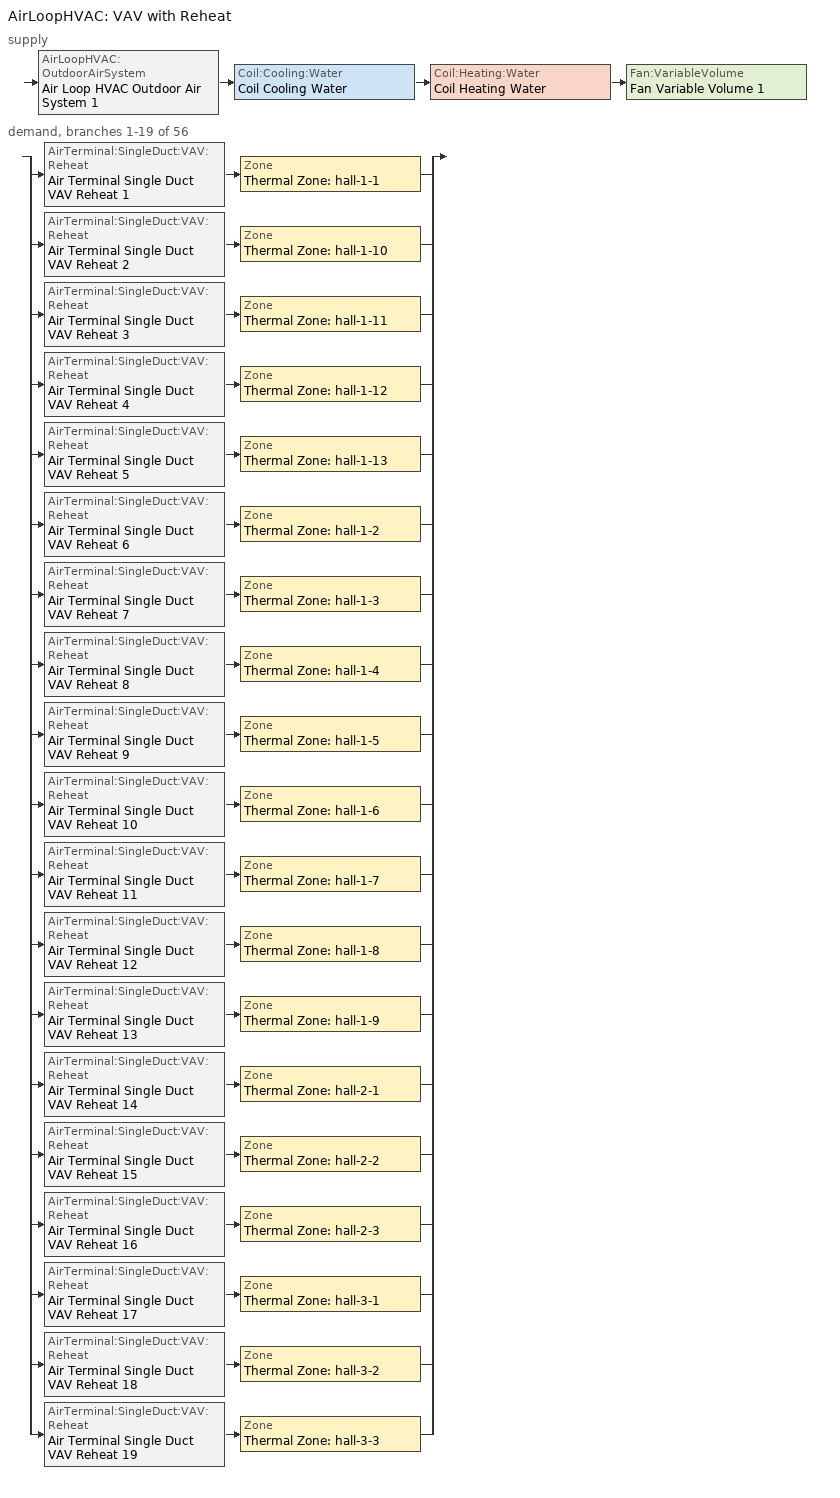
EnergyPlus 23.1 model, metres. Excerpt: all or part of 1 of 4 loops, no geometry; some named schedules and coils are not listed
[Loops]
AirLoopHVAC 'VAV with Reheat'
 supply: AirLoopHVAC:OutdoorAirSystem 'Air Loop HVAC Outdoor Air System 1' > Coil:Cooling:Water 'Coil Cooling Water' > Coil:Heating:Water 'Coil Heating Water' > Fan:VariableVolume 'Fan Variable Volume 1'
 demand, branches 1-19 of 56: split
  | AirTerminal:SingleDuct:VAV:Reheat 'Air Terminal Single Duct VAV Reheat 1' > Zone 'Thermal Zone: hall-1-1'
  | AirTerminal:SingleDuct:VAV:Reheat 'Air Terminal Single Duct VAV Reheat 2' > Zone 'Thermal Zone: hall-1-10'
  | AirTerminal:SingleDuct:VAV:Reheat 'Air Terminal Single Duct VAV Reheat 3' > Zone 'Thermal Zone: hall-1-11'
  | AirTerminal:SingleDuct:VAV:Reheat 'Air Terminal Single Duct VAV Reheat 4' > Zone 'Thermal Zone: hall-1-12'
  | AirTerminal:SingleDuct:VAV:Reheat 'Air Terminal Single Duct VAV Reheat 5' > Zone 'Thermal Zone: hall-1-13'
  | AirTerminal:SingleDuct:VAV:Reheat 'Air Terminal Single Duct VAV Reheat 6' > Zone 'Thermal Zone: hall-1-2'
  | AirTerminal:SingleDuct:VAV:Reheat 'Air Terminal Single Duct VAV Reheat 7' > Zone 'Thermal Zone: hall-1-3'
  | AirTerminal:SingleDuct:VAV:Reheat 'Air Terminal Single Duct VAV Reheat 8' > Zone 'Thermal Zone: hall-1-4'
  | AirTerminal:SingleDuct:VAV:Reheat 'Air Terminal Single Duct VAV Reheat 9' > Zone 'Thermal Zone: hall-1-5'
  | AirTerminal:SingleDuct:VAV:Reheat 'Air Terminal Single Duct VAV Reheat 10' > Zone 'Thermal Zone: hall-1-6'
  | AirTerminal:SingleDuct:VAV:Reheat 'Air Terminal Single Duct VAV Reheat 11' > Zone 'Thermal Zone: hall-1-7'
  | AirTerminal:SingleDuct:VAV:Reheat 'Air Terminal Single Duct VAV Reheat 12' > Zone 'Thermal Zone: hall-1-8'
  | AirTerminal:SingleDuct:VAV:Reheat 'Air Terminal Single Duct VAV Reheat 13' > Zone 'Thermal Zone: hall-1-9'
  | AirTerminal:SingleDuct:VAV:Reheat 'Air Terminal Single Duct VAV Reheat 14' > Zone 'Thermal Zone: hall-2-1'
  | AirTerminal:SingleDuct:VAV:Reheat 'Air Terminal Single Duct VAV Reheat 15' > Zone 'Thermal Zone: hall-2-2'
  | AirTerminal:SingleDuct:VAV:Reheat 'Air Terminal Single Duct VAV Reheat 16' > Zone 'Thermal Zone: hall-2-3'
  | AirTerminal:SingleDuct:VAV:Reheat 'Air Terminal Single Duct VAV Reheat 17' > Zone 'Thermal Zone: hall-3-1'
  | AirTerminal:SingleDuct:VAV:Reheat 'Air Terminal Single Duct VAV Reheat 18' > Zone 'Thermal Zone: hall-3-2'
  | AirTerminal:SingleDuct:VAV:Reheat 'Air Terminal Single Duct VAV Reheat 19' > Zone 'Thermal Zone: hall-3-3'
[SizingPeriod:DesignDay] Begin environment reset mode=FullResetAtBeginEnvironment; Daily dry bulb temperature range=0; Daylight saving time indicator=No; Dry bulb temperature range modifier type=DefaultMultipliers; Month=1; Rain indicator=No; Sky clearness=0; Snow indicator=No; Solar model indicator=ASHRAEClearSky
Name | Barometric pressure | Day of month | Day type | Humidity condition type | Maximum dry bulb temperature | Wetbulb or dewpoint at maximum dry bulb | Wind direction | Wind speed
Beijing Ann Htg 99.6% Condns DB | 100950 | 21 | WinterDesignDay | WetBulb | -15.8 | -15.8 | 340 | 2.2
Beijing Ann Htg Wind 99.6% Condns WS=>MCDB | 100950 | 21 | WinterDesignDay | WetBulb | -1.6 | -1.6 | 340 | 12
Beijing Ann Hum_n 99.6% Condns DP=>MCDB | 100950 | 21 | WinterDesignDay | DewPoint | -4 | -30.1 | 340 | 2.2
Sizing Period Design Day 1 | 31000 | 1 | SummerDesignDay | WetBulb | 23 | 23 | 0 | 0
[AirLoopHVAC]
VAV with Reheat: Design return air flow fraction of supply air flow=1; Design supply air flow rate=Autosize
[AirTerminal:SingleDuct:VAV:Reheat] Availability schedule=Always On Discrete; Constant minimum air flow fraction=0.3; Convergence tolerance=0.001; Damper heating action=Normal; Fixed minimum air flow rate=0; Maximum air flow rate=Autosize; Maximum flow fraction during reheat=Autosize; Maximum flow per zone floor area during reheat=Autosize; Maximum hot water or steam flow rate=Autosize; Maximum reheat air temperature=35; Minimum hot water or steam flow rate=0; Zone minimum air flow input method=Constant
Name | Reheat coil
Air Terminal Single Duct VAV Reheat 1 | Coil Heating Water 2
Air Terminal Single Duct VAV Reheat 2 | Coil Heating Water 3
Air Terminal Single Duct VAV Reheat 3 | Coil Heating Water 4
Air Terminal Single Duct VAV Reheat 4 | Coil Heating Water 5
Air Terminal Single Duct VAV Reheat 5 | Coil Heating Water 6
Air Terminal Single Duct VAV Reheat 6 | Coil Heating Water 7
Air Terminal Single Duct VAV Reheat 7 | Coil Heating Water 8
Air Terminal Single Duct VAV Reheat 8 | Coil Heating Water 9
Air Terminal Single Duct VAV Reheat 9 | Coil Heating Water 10
Air Terminal Single Duct VAV Reheat 10 | Coil Heating Water 11
Air Terminal Single Duct VAV Reheat 11 | Coil Heating Water 12
Air Terminal Single Duct VAV Reheat 12 | Coil Heating Water 13
Air Terminal Single Duct VAV Reheat 13 | Coil Heating Water 14
Air Terminal Single Duct VAV Reheat 14 | Coil Heating Water 15
Air Terminal Single Duct VAV Reheat 15 | Coil Heating Water 16
Air Terminal Single Duct VAV Reheat 16 | Coil Heating Water 17
Air Terminal Single Duct VAV Reheat 17 | Coil Heating Water 18
Air Terminal Single Duct VAV Reheat 18 | Coil Heating Water 19
Air Terminal Single Duct VAV Reheat 19 | Coil Heating Water 20
[AvailabilityManager:Scheduled] Schedule=Always On Discrete
Air Loop HVAC Outdoor Air System 1 Availability Manager; VAV with Reheat Availability Manager
[Coil:Cooling:Water]
Coil Cooling Water: Availability schedule=Always On; Design air flow rate=Autosize; Design inlet air humidity ratio=Autosize; Design inlet air temperature=Autosize; Design inlet water temperature=Autosize; Design outlet air humidity ratio=Autosize; Design outlet air temperature=Autosize; Design water flow rate=Autosize; Heat exchanger configuration=CrossFlow; Type of analysis=SimpleAnalysis
[Coil:Heating:Water]
Coil Heating Water: Availability schedule=Always On; Maximum water flow rate=Autosize; Performance input method=UFactorTimesAreaAndDesignWaterFlowRate; Rated capacity=Autosize; Rated inlet air temperature=16.6; Rated inlet water temperature=82.2; Rated outlet air temperature=32.2; Rated outlet water temperature=71.1; Rated ratio for air and water convection=0.5; U factor times area value=Autosize
[Controller:MechanicalVentilation]
Controller Mechanical Ventilation 1: Availability schedule=Always On Discrete; Demand controlled ventilation=No; System outdoor air method=ZoneSum; Zone or zonelist name 1=Thermal Zone: hall-1-1; Design specification outdoor air object name 1=189.1-2009 - Office - WholeBuilding - Lg Office - CZ4-8 Ventilation; Design specification zone air distribution object name 1=Thermal Zone: hall-1-1 Design Spec Zone Air Dist; Zone or zonelist name 2=Thermal Zone: hall-1-10; Design specification outdoor air object name 2=189.1-2009 - Office - WholeBuilding - Lg Office - CZ4-8 Ventilation; Design specification zone air distribution object name 2=Thermal Zone: hall-1-10 Design Spec Zone Air Dist; Zone or zonelist name 3=Thermal Zone: hall-1-11; Design specification outdoor air object name 3=189.1-2009 - Office - WholeBuilding - Lg Office - CZ4-8 Ventilation; Design specification zone air distribution object name 3=Thermal Zone: hall-1-11 Design Spec Zone Air Dist; Zone or zonelist name 4=Thermal Zone: hall-1-12; Design specification outdoor air object name 4=189.1-2009 - Office - WholeBuilding - Lg Office - CZ4-8 Ventilation; Design specification zone air distribution object name 4=Thermal Zone: hall-1-12 Design Spec Zone Air Dist; Zone or zonelist name 5=Thermal Zone: hall-1-13; Design specification outdoor air object name 5=189.1-2009 - Office - WholeBuilding - Lg Office - CZ4-8 Ventilation; Design specification zone air distribution object name 5=Thermal Zone: hall-1-13 Design Spec Zone Air Dist; Zone or zonelist name 6=Thermal Zone: hall-1-2; Design specification outdoor air object name 6=189.1-2009 - Office - WholeBuilding - Lg Office - CZ4-8 Ventilation; Design specification zone air distribution object name 6=Thermal Zone: hall-1-2 Design Spec Zone Air Dist; Zone or zonelist name 7=Thermal Zone: hall-1-3; Design specification outdoor air object name 7=189.1-2009 - Office - WholeBuilding - Lg Office - CZ4-8 Ventilation; Design specification zone air distribution object name 7=Thermal Zone: hall-1-3 Design Spec Zone Air Dist; Zone or zonelist name 8=Thermal Zone: hall-1-4; Design specification outdoor air object name 8=189.1-2009 - Office - WholeBuilding - Lg Office - CZ4-8 Ventilation; Design specification zone air distribution object name 8=Thermal Zone: hall-1-4 Design Spec Zone Air Dist; Zone or zonelist name 9=Thermal Zone: hall-1-5; Design specification outdoor air object name 9=189.1-2009 - Office - WholeBuilding - Lg Office - CZ4-8 Ventilation; Design specification zone air distribution object name 9=Thermal Zone: hall-1-5 Design Spec Zone Air Dist; Zone or zonelist name 10=Thermal Zone: hall-1-6; Design specification outdoor air object name 10=189.1-2009 - Office - WholeBuilding - Lg Office - CZ4-8 Ventilation; Design specification zone air distribution object name 10=Thermal Zone: hall-1-6 Design Spec Zone Air Dist; Zone or zonelist name 11=Thermal Zone: hall-1-7; Design specification outdoor air object name 11=189.1-2009 - Office - WholeBuilding - Lg Office - CZ4-8 Ventilation; Design specification zone air distribution object name 11=Thermal Zone: hall-1-7 Design Spec Zone Air Dist; Zone or zonelist name 12=Thermal Zone: hall-1-8; Design specification outdoor air object name 12=189.1-2009 - Office - WholeBuilding - Lg Office - CZ4-8 Ventilation; Design specification zone air distribution object name 12=Thermal Zone: hall-1-8 Design Spec Zone Air Dist; Zone or zonelist name 13=Thermal Zone: hall-1-9; Design specification outdoor air object name 13=189.1-2009 - Office - WholeBuilding - Lg Office - CZ4-8 Ventilation; Design specification zone air distribution object name 13=Thermal Zone: hall-1-9 Design Spec Zone Air Dist; Zone or zonelist name 14=Thermal Zone: hall-2-1; Design specification outdoor air object name 14=189.1-2009 - Office - WholeBuilding - Lg Office - CZ4-8 Ventilation; Design specification zone air distribution object name 14=Thermal Zone: hall-2-1 Design Spec Zone Air Dist; Zone or zonelist name 15=Thermal Zone: hall-2-2; Design specification outdoor air object name 15=189.1-2009 - Office - WholeBuilding - Lg Office - CZ4-8 Ventilation; Design specification zone air distribution object name 15=Thermal Zone: hall-2-2 Design Spec Zone Air Dist; Zone or zonelist name 16=Thermal Zone: hall-2-3; Design specification outdoor air object name 16=189.1-2009 - Office - WholeBuilding - Lg Office - CZ4-8 Ventilation; Design specification zone air distribution object name 16=Thermal Zone: hall-2-3 Design Spec Zone Air Dist; Zone or zonelist name 17=Thermal Zone: hall-3-1; Design specification outdoor air object name 17=189.1-2009 - Office - WholeBuilding - Lg Office - CZ4-8 Ventilation; Design specification zone air distribution object name 17=Thermal Zone: hall-3-1 Design Spec Zone Air Dist; Zone or zonelist name 18=Thermal Zone: hall-3-2; Design specification outdoor air object name 18=189.1-2009 - Office - WholeBuilding - Lg Office - CZ4-8 Ventilation; Design specification zone air distribution object name 18=Thermal Zone: hall-3-2 Design Spec Zone Air Dist; Zone or zonelist name 19=Thermal Zone: hall-3-3; Design specification outdoor air object name 19=189.1-2009 - Office - WholeBuilding - Lg Office - CZ4-8 Ventilation; Design specification zone air distribution object name 19=Thermal Zone: hall-3-3 Design Spec Zone Air Dist; Zone or zonelist name 20=Thermal Zone: hall-4-1; Design specification outdoor air object name 20=189.1-2009 - Office - WholeBuilding - Lg Office - CZ4-8 Ventilation; Design specification zone air distribution object name 20=Thermal Zone: hall-4-1 Design Spec Zone Air Dist; Zone or zonelist name 21=Thermal Zone: hall-4-2; Design specification outdoor air object name 21=189.1-2009 - Office - WholeBuilding - Lg Office - CZ4-8 Ventilation; Design specification zone air distribution object name 21=Thermal Zone: hall-4-2 Design Spec Zone Air Dist; Zone or zonelist name 22=Thermal Zone: hall-4-3; Design specification outdoor air object name 22=189.1-2009 - Office - WholeBuilding - Lg Office - CZ4-8 Ventilation; Design specification zone air distribution object name 22=Thermal Zone: hall-4-3 Design Spec Zone Air Dist; Zone or zonelist name 23=Thermal Zone: hall-4-4; Design specification outdoor air object name 23=189.1-2009 - Office - WholeBuilding - Lg Office - CZ4-8 Ventilation; Design specification zone air distribution object name 23=Thermal Zone: hall-4-4 Design Spec Zone Air Dist; Zone or zonelist name 24=Thermal Zone: P1-1-commerce 1; Design specification outdoor air object name 24=Retail Retail Ventilation; Design specification zone air distribution object name 24=Thermal Zone: P1-1-commerce 1 Design Spec Zone Air Dist; Zone or zonelist name 25=Thermal Zone: P1-1-dining 1; Design specification outdoor air object name 25=Office Dining Ventilation; Design specification zone air distribution object name 25=Thermal Zone: P1-1-dining 1 Design Spec Zone Air Dist; Zone or zonelist name 26=Thermal Zone: P1-1-office 1; Design specification outdoor air object name 26=189.1-2009 - Office - ClosedOffice - CZ4-8 Ventilation; Design specification zone air distribution object name 26=Thermal Zone: P1-1-office 1 Design Spec Zone Air Dist; Zone or zonelist name 27=Thermal Zone: P1-1-office 2; Design specification outdoor air object name 27=189.1-2009 - Office - ClosedOffice - CZ4-8 Ventilation; Design specification zone air distribution object name 27=Thermal Zone: P1-1-office 2 Design Spec Zone Air Dist; Zone or zonelist name 28=Thermal Zone: P1-10-restroom 1; Design specification outdoor air object name 28=189.1-2009 - Office - Restroom - CZ4-8 Ventilation; Design specification zone air distribution object name 28=Thermal Zone: P1-10-restroom 1 Design Spec Zone Air Dist; Zone or zonelist name 29=Thermal Zone: P1-11-commerce 1; Design specification outdoor air object name 29=Retail Retail Ventilation; Design specification zone air distribution object name 29=Thermal Zone: P1-11-commerce 1 Design Spec Zone Air Dist; Zone or zonelist name 30=Thermal Zone: P1-11-commerce 2; Design specification outdoor air object name 30=Retail Retail Ventilation; Design specification zone air distribution object name 30=Thermal Zone: P1-11-commerce 2 Design Spec Zone Air Dist; Zone or zonelist name 31=Thermal Zone: P1-11-office 1; Design specification outdoor air object name 31=189.1-2009 - Office - ClosedOffice - CZ4-8 Ventilation; Design specification zone air distribution object name 31=Thermal Zone: P1-11-office 1 Design Spec Zone Air Dist; Zone or zonelist name 32=Thermal Zone: P1-11-office 2; Design specification outdoor air object name 32=189.1-2009 - Office - ClosedOffice - CZ4-8 Ventilation; Design specification zone air distribution object name 32=Thermal Zone: P1-11-office 2 Design Spec Zone Air Dist; Zone or zonelist name 33=Thermal Zone: P1-2-breakroom 1; Design specification outdoor air object name 33=189.1-2009 - Office - WholeBuilding - Lg Office - CZ4-8 Ventilation; Design specification zone air distribution object name 33=Thermal Zone: P1-2-breakroom 1 Design Spec Zone Air Dist; Zone or zonelist name 34=Thermal Zone: P1-2-dining 1; Design specification outdoor air object name 34=Office Dining Ventilation; Design specification zone air distribution object name 34=Thermal Zone: P1-2-dining 1 Design Spec Zone Air Dist; Zone or zonelist name 35=Thermal Zone: P1-2-restroom 1; Design specification outdoor air object name 35=189.1-2009 - Office - Restroom - CZ4-8 Ventilation; Design specification zone air distribution object name 35=Thermal Zone: P1-2-restroom 1 Design Spec Zone Air Dist; Zone or zonelist name 36=Thermal Zone: P1-3-commerce 1; Design specification outdoor air object name 36=Retail Retail Ventilation; Design specification zone air distribution object name 36=Thermal Zone: P1-3-commerce 1 Design Spec Zone Air Dist; Zone or zonelist name 37=Thermal Zone: P1-4-commerce 1; Design specification outdoor air object name 37=Retail Retail Ventilation; Design specification zone air distribution object name 37=Thermal Zone: P1-4-commerce 1 Design Spec Zone Air Dist; Zone or zonelist name 38=Thermal Zone: P1-4-dining 1; Design specification outdoor air object name 38=Office Dining Ventilation; Design specification zone air distribution object name 38=Thermal Zone: P1-4-dining 1 Design Spec Zone Air Dist; Zone or zonelist name 39=Thermal Zone: P1-5-commerce 1; Design specification outdoor air object name 39=Retail Retail Ventilation; Design specification zone air distribution object name 39=Thermal Zone: P1-5-commerce 1 Design Spec Zone Air Dist; Zone or zonelist name 40=Thermal Zone: P1-6-commerce 1; Design specification outdoor air object name 40=Retail Retail Ventilation; Design specification zone air distribution object name 40=Thermal Zone: P1-6-commerce 1 Design Spec Zone Air Dist; Zone or zonelist name 41=Thermal Zone: P1-7-dining 1; Design specification outdoor air object name 41=Office Dining Ventilation; Design specification zone air distribution object name 41=Thermal Zone: P1-7-dining 1 Design Spec Zone Air Dist; Zone or zonelist name 42=Thermal Zone: P1-7-office 1; Design specification outdoor air object name 42=189.1-2009 - Office - ClosedOffice - CZ4-8 Ventilation; Design specification zone air distribution object name 42=Thermal Zone: P1-7-office 1 Design Spec Zone Air Dist; Zone or zonelist name 43=Thermal Zone: P1-8-restroom 1; Design specification outdoor air object name 43=189.1-2009 - Office - Restroom - CZ4-8 Ventilation; Design specification zone air distribution object name 43=Thermal Zone: P1-8-restroom 1 Design Spec Zone Air Dist; Zone or zonelist name 44=Thermal Zone: P1-9-commerce 1; Design specification outdoor air object name 44=Retail Retail Ventilation; Design specification zone air distribution object name 44=Thermal Zone: P1-9-commerce 1 Design Spec Zone Air Dist; Zone or zonelist name 45=Thermal Zone: P2-1-commerce 2; Design specification outdoor air object name 45=Retail Retail Ventilation; Design specification zone air distribution object name 45=Thermal Zone: P2-1-commerce 2 Design Spec Zone Air Dist; Zone or zonelist name 46=Thermal Zone: P2-1-commerce 3; Design specification outdoor air object name 46=Retail Retail Ventilation; Design specification zone air distribution object name 46=Thermal Zone: P2-1-commerce 3 Design Spec Zone Air Dist; Zone or zonelist name 47=Thermal Zone: P2-2-restroom 1; Design specification outdoor air object name 47=189.1-2009 - Office - Restroom - CZ4-8 Ventilation; Design specification zone air distribution object name 47=Thermal Zone: P2-2-restroom 1 Design Spec Zone Air Dist; Zone or zonelist name 48=Thermal Zone: P3-1-commerce 1; Design specification outdoor air object name 48=Retail Retail Ventilation; Design specification zone air distribution object name 48=Thermal Zone: P3-1-commerce 1 Design Spec Zone Air Dist; Zone or zonelist name 49=Thermal Zone: P3-1-dining 1; Design specification outdoor air object name 49=Office Dining Ventilation; Design specification zone air distribution object name 49=Thermal Zone: P3-1-dining 1 Design Spec Zone Air Dist; Zone or zonelist name 50=Thermal Zone: P3-2-dining 1; Design specification outdoor air object name 50=Office Dining Ventilation; Design specification zone air distribution object name 50=Thermal Zone: P3-2-dining 1 Design Spec Zone Air Dist; Zone or zonelist name 51=Thermal Zone: P3-2-restroom 1; Design specification outdoor air object name 51=189.1-2009 - Office - Restroom - CZ4-8 Ventilation; Design specification zone air distribution object name 51=Thermal Zone: P3-2-restroom 1 Design Spec Zone Air Dist; Zone or zonelist name 52=Thermal Zone: P4-1-commerce 1; Design specification outdoor air object name 52=Retail Retail Ventilation; Design specification zone air distribution object name 52=Thermal Zone: P4-1-commerce 1 Design Spec Zone Air Dist; Zone or zonelist name 53=Thermal Zone: P4-2-commerce 1; Design specification outdoor air object name 53=Retail Retail Ventilation; Design specification zone air distribution object name 53=Thermal Zone: P4-2-commerce 1 Design Spec Zone Air Dist; Zone or zonelist name 54=Thermal Zone: P4-2-commerce 2; Design specification outdoor air object name 54=Retail Retail Ventilation; Design specification zone air distribution object name 54=Thermal Zone: P4-2-commerce 2 Design Spec Zone Air Dist; Zone or zonelist name 55=Thermal Zone: P4-3-commerce 1; Design specification outdoor air object name 55=Retail Retail Ventilation; Design specification zone air distribution object name 55=Thermal Zone: P4-3-commerce 1 Design Spec Zone Air Dist; Zone or zonelist name 56=Thermal Zone: P4-3-commerce 2; Design specification outdoor air object name 56=Retail Retail Ventilation; Design specification zone air distribution object name 56=Thermal Zone: P4-3-commerce 2 Design Spec Zone Air Dist
[Controller:OutdoorAir]
Controller Outdoor Air 1: Control high indoor humidity based on outdoor humidity ratio=Yes; Economizer control action type=ModulateFlow; Economizer control type=NoEconomizer; Economizer maximum limit dry bulb temperature=28; Economizer maximum limit enthalpy=64000; Economizer minimum limit dry bulb temperature=-100; Heat recovery bypass control type=BypassWhenWithinEconomizerLimits; High humidity control=No; Lockout type=NoLockout; Maximum outdoor air flow rate=Autosize; Mechanical ventilation controller=Controller Mechanical Ventilation 1; Minimum fraction of outdoor air schedule=outdoor_air_frac; Minimum limit type=FixedMinimum; Minimum outdoor air flow rate=0
[Controller:WaterCoil] Actuator variable=Flow; Control variable=Temperature; Controller convergence tolerance=Autosize; Maximum actuated flow=Autosize; Minimum actuated flow=0
Name | Action
Controller Water Coil | Normal
Controller Water Coil 2 | Reverse
[DesignSpecification:OutdoorAir] Outdoor air flow air changes per hour=0; Outdoor air flow per zone=0; Outdoor air method=Sum
Name | Outdoor air flow per person | Outdoor air flow per zone floor area
189.1-2009 - Office - ClosedOffice - CZ4-8 Ventilation; 189.1-2009 - Office - WholeBuilding - Lg Office - CZ4-8 Ventilation | 0.00943895 | 0
189.1-2009 - Office - Restroom - CZ4-8 Ventilation | 0 | 0.0048768
Office Dining Ventilation | 0.00707921 | 0
Retail Retail Ventilation | 0 | 0.001524
[DesignSpecification:OutdoorAir:SpaceList] Space design specification outdoor air object name 1=189.1-2009 - Office - WholeBuilding - Lg Office - CZ4-8 Ventilation
Name | Space name 1
Thermal Zone: hall-1-1 DSOA Space List | hall-1-1
Thermal Zone: hall-1-2 DSOA Space List | hall-1-2
Thermal Zone: hall-1-3 DSOA Space List | hall-1-3
Thermal Zone: hall-1-4 DSOA Space List | hall-1-4
Thermal Zone: hall-1-5 DSOA Space List | hall-1-5
Thermal Zone: hall-1-6 DSOA Space List | hall-1-6
Thermal Zone: hall-1-7 DSOA Space List | hall-1-7
Thermal Zone: hall-1-8 DSOA Space List | hall-1-8
Thermal Zone: hall-1-9 DSOA Space List | hall-1-9
Thermal Zone: hall-1-10 DSOA Space List | hall-1-10
Thermal Zone: hall-1-11 DSOA Space List | hall-1-11
Thermal Zone: hall-1-12 DSOA Space List | hall-1-12
Thermal Zone: hall-1-13 DSOA Space List | hall-1-13
Thermal Zone: hall-2-1 DSOA Space List | hall-2-1
Thermal Zone: hall-2-2 DSOA Space List | hall-2-2
Thermal Zone: hall-2-3 DSOA Space List | hall-2-3
Thermal Zone: hall-3-1 DSOA Space List | hall-3-1
Thermal Zone: hall-3-2 DSOA Space List | hall-3-2
Thermal Zone: hall-3-3 DSOA Space List | hall-3-3
[DesignSpecification:ZoneAirDistribution] Minimum zone ventilation efficiency=0.8; Zone air distribution effectiveness in cooling mode=0.8; Zone air distribution effectiveness in heating mode=0.8; Zone secondary recirculation fraction=0
Thermal Zone: P1-1-commerce 1 Design Spec Zone Air Dist; Thermal Zone: P1-1-dining 1 Design Spec Zone Air Dist; Thermal Zone: P1-1-office 1 Design Spec Zone Air Dist; Thermal Zone: P1-1-office 2 Design Spec Zone Air Dist; Thermal Zone: P1-2-breakroom 1 Design Spec Zone Air Dist; Thermal Zone: P1-2-dining 1 Design Spec Zone Air Dist; Thermal Zone: P1-2-restroom 1 Design Spec Zone Air Dist; Thermal Zone: P1-3-commerce 1 Design Spec Zone Air Dist; Thermal Zone: P1-4-commerce 1 Design Spec Zone Air Dist; Thermal Zone: P1-4-dining 1 Design Spec Zone Air Dist; Thermal Zone: P1-5-commerce 1 Design Spec Zone Air Dist; Thermal Zone: P1-6-commerce 1 Design Spec Zone Air Dist; Thermal Zone: P1-7-dining 1 Design Spec Zone Air Dist; Thermal Zone: P1-7-office 1 Design Spec Zone Air Dist; Thermal Zone: P1-8-restroom 1 Design Spec Zone Air Dist; Thermal Zone: P1-9-commerce 1 Design Spec Zone Air Dist; Thermal Zone: P1-10-restroom 1 Design Spec Zone Air Dist; Thermal Zone: P1-11-commerce 1 Design Spec Zone Air Dist; Thermal Zone: P1-11-commerce 2 Design Spec Zone Air Dist; Thermal Zone: P1-11-office 1 Design Spec Zone Air Dist; Thermal Zone: P1-11-office 2 Design Spec Zone Air Dist; Thermal Zone: P2-1-commerce 2 Design Spec Zone Air Dist; Thermal Zone: P2-1-commerce 3 Design Spec Zone Air Dist; Thermal Zone: P2-2-restroom 1 Design Spec Zone Air Dist; Thermal Zone: P3-1-commerce 1 Design Spec Zone Air Dist; Thermal Zone: P3-1-dining 1 Design Spec Zone Air Dist; Thermal Zone: P3-2-dining 1 Design Spec Zone Air Dist; Thermal Zone: P3-2-restroom 1 Design Spec Zone Air Dist; Thermal Zone: P4-1-commerce 1 Design Spec Zone Air Dist; Thermal Zone: P4-2-commerce 1 Design Spec Zone Air Dist; Thermal Zone: P4-2-commerce 2 Design Spec Zone Air Dist; Thermal Zone: P4-3-commerce 1 Design Spec Zone Air Dist; Thermal Zone: P4-3-commerce 2 Design Spec Zone Air Dist; Thermal Zone: hall-1-1 Design Spec Zone Air Dist; Thermal Zone: hall-1-2 Design Spec Zone Air Dist; Thermal Zone: hall-1-3 Design Spec Zone Air Dist; Thermal Zone: hall-1-4 Design Spec Zone Air Dist; Thermal Zone: hall-1-5 Design Spec Zone Air Dist; Thermal Zone: hall-1-6 Design Spec Zone Air Dist; Thermal Zone: hall-1-7 Design Spec Zone Air Dist; Thermal Zone: hall-1-8 Design Spec Zone Air Dist; Thermal Zone: hall-1-9 Design Spec Zone Air Dist; Thermal Zone: hall-1-10 Design Spec Zone Air Dist; Thermal Zone: hall-1-11 Design Spec Zone Air Dist; Thermal Zone: hall-1-12 Design Spec Zone Air Dist; Thermal Zone: hall-1-13 Design Spec Zone Air Dist; Thermal Zone: hall-2-1 Design Spec Zone Air Dist; Thermal Zone: hall-2-2 Design Spec Zone Air Dist; Thermal Zone: hall-2-3 Design Spec Zone Air Dist; Thermal Zone: hall-3-1 Design Spec Zone Air Dist; Thermal Zone: hall-3-2 Design Spec Zone Air Dist; Thermal Zone: hall-3-3 Design Spec Zone Air Dist; Thermal Zone: hall-4-1 Design Spec Zone Air Dist; Thermal Zone: hall-4-2 Design Spec Zone Air Dist; Thermal Zone: hall-4-3 Design Spec Zone Air Dist; Thermal Zone: hall-4-4 Design Spec Zone Air Dist
[Fan:VariableVolume]
Fan Variable Volume 1: Availability schedule=Always On Discrete; End use subcategory=General; Fan power coefficient 1=0.0407599; Fan power coefficient 2=0.088045; Fan power coefficient 3=-0.0729261; Fan power coefficient 4=0.94374; Fan power coefficient 5=0; Fan power minimum air flow rate=0; Fan power minimum flow fraction=0; Fan power minimum flow rate input method=FixedFlowRate; Fan total efficiency=0.6045; Maximum flow rate=Autosize; Motor efficiency=0.93; Motor in airstream fraction=1; Pressure rise=500
[SetpointManager:MixedAir] Control variable=Temperature
Node 64 OS Default SPM; Node 65 OS Default SPM; Node 66 OS Default SPM
[SetpointManager:Scheduled]
Setpoint Manager Scheduled 1: Control variable=Temperature; Schedule=Deck_Temperature 9
[Sizing:System]
VAV with Reheat: 100 outdoor air in cooling=Yes; 100 outdoor air in heating=Yes; Central cooling capacity control method=OnOff; Central cooling design supply air humidity ratio=0.0085; Central cooling design supply air temperature=12.8; Central heating design supply air humidity ratio=0.008; Central heating design supply air temperature=12.8; Central heating maximum system air flow ratio=0.3; Cooling design capacity=Autosize; Cooling design capacity method=CoolingDesignCapacity; Cooling design capacity per floor area=234.7; Cooling fraction of autosized cooling supply air flow rate=1; Cooling supply air flow rate=0; Cooling supply air flow rate method=DesignDay; Cooling supply air flow rate per floor area=0.00996765; Cooling supply air flow rate per unit cooling capacity=3.94755e-05; Design outdoor air flow rate=Autosize; Fraction of autosized cooling design capacity=1; Fraction of autosized heating design capacity=1; Heating design capacity=Autosize; Heating design capacity method=HeatingDesignCapacity; Heating design capacity per floor area=157; Heating fraction of autosized cooling supply air flow rate=1; Heating fraction of autosized heating supply air flow rate=1; Heating supply air flow rate=0; Heating supply air flow rate method=DesignDay; Heating supply air flow rate per floor area=0.00996765; Heating supply air flow rate per unit heating capacity=3.15882e-05; Occupant diversity=Autosize; Precool design humidity ratio=0.008; Precool design temperature=12.8; Preheat design humidity ratio=0.008; Preheat design temperature=7; System outdoor air method=ZoneSum; Type of load to size on=Sensible; Type of zone sum to use=NonCoincident; Zone maximum outdoor air fraction=1
[Sizing:Zone] Account for dedicated outdoor air system=No; Cooling design air flow method=DesignDay; Cooling design air flow rate=0; Cooling minimum air flow=0; Cooling minimum air flow fraction=0; Cooling minimum air flow per zone floor area=0.000762; Heating design air flow method=DesignDay; Heating design air flow rate=0; Heating maximum air flow=0.141576; Heating maximum air flow fraction=0.3; Heating maximum air flow per zone floor area=0.002032; Zone cooling design supply air humidity ratio=0.0085; Zone cooling design supply air humidity ratio difference=0.005; Zone cooling design supply air temperature=14; Zone cooling design supply air temperature difference=11.11; Zone cooling design supply air temperature input method=SupplyAirTemperature; Zone heating design supply air humidity ratio=0.008; Zone heating design supply air temperature=40; Zone heating design supply air temperature difference=11.11; Zone heating design supply air temperature input method=SupplyAirTemperature; Zone humidification design supply air humidity ratio difference=0.005; Zone latent cooling design supply air humidity ratio input method=HumidityRatioDifference; Zone latent heating design supply air humidity ratio input method=HumidityRatioDifference; Zone load sizing method=Sensible Load Only No Latent Load
Name | Design specification outdoor air object | Design specification zone air distribution object
Thermal Zone: hall-1-1 | Thermal Zone: hall-1-1 DSOA Space List | Thermal Zone: hall-1-1 Design Spec Zone Air Dist
Thermal Zone: hall-1-10 | Thermal Zone: hall-1-10 DSOA Space List | Thermal Zone: hall-1-10 Design Spec Zone Air Dist
Thermal Zone: hall-1-11 | Thermal Zone: hall-1-11 DSOA Space List | Thermal Zone: hall-1-11 Design Spec Zone Air Dist
Thermal Zone: hall-1-12 | Thermal Zone: hall-1-12 DSOA Space List | Thermal Zone: hall-1-12 Design Spec Zone Air Dist
Thermal Zone: hall-1-13 | Thermal Zone: hall-1-13 DSOA Space List | Thermal Zone: hall-1-13 Design Spec Zone Air Dist
Thermal Zone: hall-1-2 | Thermal Zone: hall-1-2 DSOA Space List | Thermal Zone: hall-1-2 Design Spec Zone Air Dist
Thermal Zone: hall-1-3 | Thermal Zone: hall-1-3 DSOA Space List | Thermal Zone: hall-1-3 Design Spec Zone Air Dist
Thermal Zone: hall-1-4 | Thermal Zone: hall-1-4 DSOA Space List | Thermal Zone: hall-1-4 Design Spec Zone Air Dist
Thermal Zone: hall-1-5 | Thermal Zone: hall-1-5 DSOA Space List | Thermal Zone: hall-1-5 Design Spec Zone Air Dist
Thermal Zone: hall-1-6 | Thermal Zone: hall-1-6 DSOA Space List | Thermal Zone: hall-1-6 Design Spec Zone Air Dist
Thermal Zone: hall-1-7 | Thermal Zone: hall-1-7 DSOA Space List | Thermal Zone: hall-1-7 Design Spec Zone Air Dist
Thermal Zone: hall-1-8 | Thermal Zone: hall-1-8 DSOA Space List | Thermal Zone: hall-1-8 Design Spec Zone Air Dist
Thermal Zone: hall-1-9 | Thermal Zone: hall-1-9 DSOA Space List | Thermal Zone: hall-1-9 Design Spec Zone Air Dist
Thermal Zone: hall-2-1 | Thermal Zone: hall-2-1 DSOA Space List | Thermal Zone: hall-2-1 Design Spec Zone Air Dist
Thermal Zone: hall-2-2 | Thermal Zone: hall-2-2 DSOA Space List | Thermal Zone: hall-2-2 Design Spec Zone Air Dist
Thermal Zone: hall-2-3 | Thermal Zone: hall-2-3 DSOA Space List | Thermal Zone: hall-2-3 Design Spec Zone Air Dist
Thermal Zone: hall-3-1 | Thermal Zone: hall-3-1 DSOA Space List | Thermal Zone: hall-3-1 Design Spec Zone Air Dist
Thermal Zone: hall-3-2 | Thermal Zone: hall-3-2 DSOA Space List | Thermal Zone: hall-3-2 Design Spec Zone Air Dist
Thermal Zone: hall-3-3 | Thermal Zone: hall-3-3 DSOA Space List | Thermal Zone: hall-3-3 Design Spec Zone Air Dist
[ThermostatSetpoint:DualSetpoint] Cooling setpoint temperature schedule=Setpoint Clg; Heating setpoint temperature schedule=Setpoint Htg
Thermostat Setpoint Dual Setpoint 1; Thermostat Setpoint Dual Setpoint 2; Thermostat Setpoint Dual Setpoint 3; Thermostat Setpoint Dual Setpoint 8; Thermostat Setpoint Dual Setpoint 17; Thermostat Setpoint Dual Setpoint 24; Thermostat Setpoint Dual Setpoint 27; Thermostat Setpoint Dual Setpoint 28; Thermostat Setpoint Dual Setpoint 31; Thermostat Setpoint Dual Setpoint 33; Thermostat Setpoint Dual Setpoint 39; Thermostat Setpoint Dual Setpoint 41; Thermostat Setpoint Dual Setpoint 46; Thermostat Setpoint Dual Setpoint 48; Thermostat Setpoint Dual Setpoint 49; Thermostat Setpoint Dual Setpoint 50; Thermostat Setpoint Dual Setpoint 52; Thermostat Setpoint Dual Setpoint 54; Thermostat Setpoint Dual Setpoint 55
[ZoneControl:Thermostat] Temperature difference between cutout and setpoint=0
Name | Zone or zonelist | Control 1 | Control type schedule
Thermal Zone: hall-1-1 Thermostat | Thermal Zone: hall-1-1 | Thermostat Setpoint Dual Setpoint 1 | Thermal Zone: hall-1-1 Thermostat Schedule
Thermal Zone: hall-1-2 Thermostat | Thermal Zone: hall-1-2 | Thermostat Setpoint Dual Setpoint 55 | Thermal Zone: hall-1-2 Thermostat Schedule
Thermal Zone: hall-1-3 Thermostat | Thermal Zone: hall-1-3 | Thermostat Setpoint Dual Setpoint 27 | Thermal Zone: hall-1-3 Thermostat Schedule
Thermal Zone: hall-1-4 Thermostat | Thermal Zone: hall-1-4 | Thermostat Setpoint Dual Setpoint 24 | Thermal Zone: hall-1-4 Thermostat Schedule
Thermal Zone: hall-1-5 Thermostat | Thermal Zone: hall-1-5 | Thermostat Setpoint Dual Setpoint 17 | Thermal Zone: hall-1-5 Thermostat Schedule
Thermal Zone: hall-1-6 Thermostat | Thermal Zone: hall-1-6 | Thermostat Setpoint Dual Setpoint 33 | Thermal Zone: hall-1-6 Thermostat Schedule
Thermal Zone: hall-1-7 Thermostat | Thermal Zone: hall-1-7 | Thermostat Setpoint Dual Setpoint 3 | Thermal Zone: hall-1-7 Thermostat Schedule
Thermal Zone: hall-1-8 Thermostat | Thermal Zone: hall-1-8 | Thermostat Setpoint Dual Setpoint 2 | Thermal Zone: hall-1-8 Thermostat Schedule
Thermal Zone: hall-1-9 Thermostat | Thermal Zone: hall-1-9 | Thermostat Setpoint Dual Setpoint 49 | Thermal Zone: hall-1-9 Thermostat Schedule
Thermal Zone: hall-1-10 Thermostat | Thermal Zone: hall-1-10 | Thermostat Setpoint Dual Setpoint 28 | Thermal Zone: hall-1-10 Thermostat Schedule
Thermal Zone: hall-1-11 Thermostat | Thermal Zone: hall-1-11 | Thermostat Setpoint Dual Setpoint 31 | Thermal Zone: hall-1-11 Thermostat Schedule
Thermal Zone: hall-1-12 Thermostat | Thermal Zone: hall-1-12 | Thermostat Setpoint Dual Setpoint 54 | Thermal Zone: hall-1-12 Thermostat Schedule
Thermal Zone: hall-1-13 Thermostat | Thermal Zone: hall-1-13 | Thermostat Setpoint Dual Setpoint 52 | Thermal Zone: hall-1-13 Thermostat Schedule
Thermal Zone: hall-2-1 Thermostat | Thermal Zone: hall-2-1 | Thermostat Setpoint Dual Setpoint 8 | Thermal Zone: hall-2-1 Thermostat Schedule
Thermal Zone: hall-2-2 Thermostat | Thermal Zone: hall-2-2 | Thermostat Setpoint Dual Setpoint 39 | Thermal Zone: hall-2-2 Thermostat Schedule
Thermal Zone: hall-2-3 Thermostat | Thermal Zone: hall-2-3 | Thermostat Setpoint Dual Setpoint 50 | Thermal Zone: hall-2-3 Thermostat Schedule
Thermal Zone: hall-3-1 Thermostat | Thermal Zone: hall-3-1 | Thermostat Setpoint Dual Setpoint 48 | Thermal Zone: hall-3-1 Thermostat Schedule
Thermal Zone: hall-3-2 Thermostat | Thermal Zone: hall-3-2 | Thermostat Setpoint Dual Setpoint 41 | Thermal Zone: hall-3-2 Thermostat Schedule
Thermal Zone: hall-3-3 Thermostat | Thermal Zone: hall-3-3 | Thermostat Setpoint Dual Setpoint 46 | Thermal Zone: hall-3-3 Thermostat Schedule
[Zone equipment]
Thermal Zone: hall-1-1: Air Terminal Single Duct VAV Reheat 1
Thermal Zone: hall-1-2: Air Terminal Single Duct VAV Reheat 6
Thermal Zone: hall-1-3: Air Terminal Single Duct VAV Reheat 7
Thermal Zone: hall-1-4: Air Terminal Single Duct VAV Reheat 8
Thermal Zone: hall-1-5: Air Terminal Single Duct VAV Reheat 9
Thermal Zone: hall-1-6: Air Terminal Single Duct VAV Reheat 10
Thermal Zone: hall-1-7: Air Terminal Single Duct VAV Reheat 11
Thermal Zone: hall-1-8: Air Terminal Single Duct VAV Reheat 12
Thermal Zone: hall-1-9: Air Terminal Single Duct VAV Reheat 13
Thermal Zone: hall-1-10: Air Terminal Single Duct VAV Reheat 2
Thermal Zone: hall-1-11: Air Terminal Single Duct VAV Reheat 3
Thermal Zone: hall-1-12: Air Terminal Single Duct VAV Reheat 4
Thermal Zone: hall-1-13: Air Terminal Single Duct VAV Reheat 5
Thermal Zone: hall-2-1: Air Terminal Single Duct VAV Reheat 14
Thermal Zone: hall-2-2: Air Terminal Single Duct VAV Reheat 15
Thermal Zone: hall-2-3: Air Terminal Single Duct VAV Reheat 16
Thermal Zone: hall-3-1: Air Terminal Single Duct VAV Reheat 17
Thermal Zone: hall-3-2: Air Terminal Single Duct VAV Reheat 18
Thermal Zone: hall-3-3: Air Terminal Single Duct VAV Reheat 19
[Schedule:Compact]
Thermal Zone: hall-1-1 Thermostat Schedule; Thermal Zone: hall-1-2 Thermostat Schedule; Thermal Zone: hall-1-3 Thermostat Schedule; Thermal Zone: hall-1-4 Thermostat Schedule; Thermal Zone: hall-1-5 Thermostat Schedule; Thermal Zone: hall-1-6 Thermostat Schedule; Thermal Zone: hall-1-7 Thermostat Schedule; Thermal Zone: hall-1-8 Thermostat Schedule; Thermal Zone: hall-1-9 Thermostat Schedule; Thermal Zone: hall-1-10 Thermostat Schedule; Thermal Zone: hall-1-11 Thermostat Schedule; Thermal Zone: hall-1-12 Thermostat Schedule; Thermal Zone: hall-1-13 Thermostat Schedule; Thermal Zone: hall-2-1 Thermostat Schedule; Thermal Zone: hall-2-2 Thermostat Schedule; Thermal Zone: hall-2-3 Thermostat Schedule; Thermal Zone: hall-3-1 Thermostat Schedule; Thermal Zone: hall-3-2 Thermostat Schedule; Thermal Zone: hall-3-3 Thermostat Schedule: Through: 12/31, For: AllDays, Until: 24:00, 4
[Schedule:Constant]
Always On Discrete: Hourly value=1
[Schedule:Day:Interval]
Always On Default: 24:00, 1, No
Deck_Temperature_Default 9; Deck_Temperature_Summer_Design_Day 9; Deck_Temperature_Winter_Design_Day 9: 24:00, 12.8, No
Schedule Day 1: 24:00, 21, No
Schedule Day 2: 24:00, 23, No
Schedule Day 3: 24:00, 0.3, No
[Schedule:Week:Daily]
Always On Week Rule - Jan1-Dec31: Always On Default, Always On Default, Always On Default, Always On Default, Always On Default, Always On Default, Always On Default, Always On Default, Always On Default, Always On Default, Always On Default, Always On Default
Deck_Temperature 9 Week Rule - Jan1-Dec31: Deck_Temperature_Default 9, Deck_Temperature_Default 9, Deck_Temperature_Default 9, Deck_Temperature_Default 9, Deck_Temperature_Default 9, Deck_Temperature_Default 9, Deck_Temperature_Default 9, Deck_Temperature_Default 9, Deck_Temperature_Summer_Design_Day 9, Deck_Temperature_Winter_Design_Day 9, Deck_Temperature_Default 9, Deck_Temperature_Default 9
Setpoint Clg Week Rule - Jan1-Dec31: Schedule Day 2, Schedule Day 2, Schedule Day 2, Schedule Day 2, Schedule Day 2, Schedule Day 2, Schedule Day 2, Schedule Day 2, Schedule Day 2, Schedule Day 2, Schedule Day 2, Schedule Day 2
Setpoint Htg Week Rule - Jan1-Dec31: Schedule Day 1, Schedule Day 1, Schedule Day 1, Schedule Day 1, Schedule Day 1, Schedule Day 1, Schedule Day 1, Schedule Day 1, Schedule Day 1, Schedule Day 1, Schedule Day 1, Schedule Day 1
outdoor_air_frac Week Rule - Jan1-Dec31: Schedule Day 3, Schedule Day 3, Schedule Day 3, Schedule Day 3, Schedule Day 3, Schedule Day 3, Schedule Day 3, Schedule Day 3, Schedule Day 3, Schedule Day 3, Schedule Day 3, Schedule Day 3
[Schedule:Year]
Always On: Always On Week Rule - Jan1-Dec31, 1, 1, 12, 31
Deck_Temperature 9: Deck_Temperature 9 Week Rule - Jan1-Dec31, 1, 1, 12, 31
Setpoint Clg: Setpoint Clg Week Rule - Jan1-Dec31, 1, 1, 12, 31
Setpoint Htg: Setpoint Htg Week Rule - Jan1-Dec31, 1, 1, 12, 31
outdoor_air_frac: outdoor_air_frac Week Rule - Jan1-Dec31, 1, 1, 12, 31
